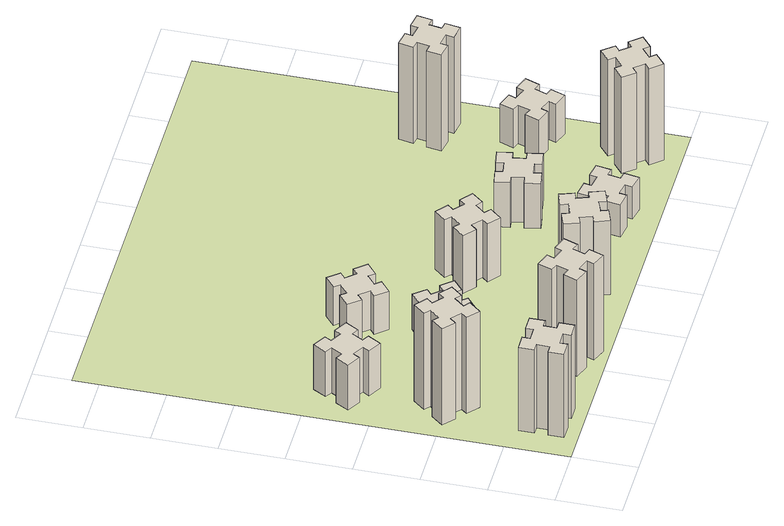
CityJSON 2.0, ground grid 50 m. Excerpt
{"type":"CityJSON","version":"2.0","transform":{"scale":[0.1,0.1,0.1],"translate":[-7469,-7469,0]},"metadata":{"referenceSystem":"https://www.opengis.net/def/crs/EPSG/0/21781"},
"CityObjects":{
"building1":{"type":"Building","attributes":{"class":"1000","function":"1000","usage":"1000","yearOfConstruction":2016,"roofType":"1000","measuredHeight":78,"storeysAboveGround":30,"storeysBelowGround":0},"geometry":[{"type":"Solid","lod":"1","boundaries":[[[[0,1,2,3,4,5,6,7,8,9,10,11,12,13,14,15,16,17,18,19]],[[17,16,20,21]],[[16,15,22,20]],[[15,14,23,22]],[[14,13,24,23]],[[13,12,25,24]],[[12,11,26,25]],[[11,10,27,26]],[[10,9,28,27]],[[9,8,29,28]],[[8,7,30,29]],[[7,6,31,30]],[[6,5,32,31]],[[5,4,33,32]],[[4,3,34,33]],[[3,2,35,34]],[[2,1,36,35]],[[1,0,37,36]],[[0,19,38,37]],[[19,18,39,38]],[[18,17,21,39]],[[24,25,26,27,28,29,30,31,32,33,34,35,36,37,38,39,21,20,22,23]]]]}]},
"building2":{"type":"Building","attributes":{"class":"1000","function":"1000","usage":"1000","yearOfConstruction":2016,"roofType":"1000","measuredHeight":90,"storeysAboveGround":30,"storeysBelowGround":0},"geometry":[{"type":"Solid","lod":"1","boundaries":[[[[40,41,42,43,44,45,46,47,48,49,50,51,52,53,54,55,56,57,58,59]],[[57,56,60,61]],[[56,55,62,60]],[[55,54,63,62]],[[54,53,64,63]],[[53,52,65,64]],[[52,51,66,65]],[[51,50,67,66]],[[50,49,68,67]],[[49,48,69,68]],[[48,47,70,69]],[[47,46,71,70]],[[46,45,72,71]],[[45,44,73,72]],[[44,43,74,73]],[[43,42,75,74]],[[42,41,76,75]],[[41,40,77,76]],[[40,59,78,77]],[[59,58,79,78]],[[58,57,61,79]],[[64,65,66,67,68,69,70,71,72,73,74,75,76,77,78,79,61,60,62,63]]]]}]},
"building3":{"type":"Building","attributes":{"class":"1000","function":"1000","usage":"1000","yearOfConstruction":2016,"roofType":"1000","measuredHeight":42,"storeysAboveGround":30,"storeysBelowGround":0},"geometry":[{"type":"Solid","lod":"1","boundaries":[[[[80,81,82,83,84,85,86,87,88,89,90,91,92,93,94,95,96,97,98,99]],[[97,96,100,101]],[[96,95,102,100]],[[95,94,103,102]],[[94,93,104,103]],[[93,92,105,104]],[[92,91,106,105]],[[91,90,107,106]],[[90,89,108,107]],[[89,88,109,108]],[[88,87,110,109]],[[87,86,111,110]],[[86,85,112,111]],[[85,84,113,112]],[[84,83,114,113]],[[83,82,115,114]],[[82,81,116,115]],[[81,80,117,116]],[[80,99,118,117]],[[99,98,119,118]],[[98,97,101,119]],[[104,105,106,107,108,109,110,111,112,113,114,115,116,117,118,119,101,100,102,103]]]]}]},
"building4":{"type":"Building","attributes":{"class":"1000","function":"1000","usage":"1000","yearOfConstruction":2016,"roofType":"1000","measuredHeight":90,"storeysAboveGround":30,"storeysBelowGround":0},"geometry":[{"type":"Solid","lod":"1","boundaries":[[[[120,121,122,123,124,125,126,127,128,129,130,131,132,133,134,135,136,137,138,139]],[[137,136,140,141]],[[136,135,142,140]],[[135,134,143,142]],[[134,133,144,143]],[[133,132,145,144]],[[132,131,146,145]],[[131,130,147,146]],[[130,129,148,147]],[[129,128,149,148]],[[128,127,150,149]],[[127,126,151,150]],[[126,125,152,151]],[[125,124,153,152]],[[124,123,154,153]],[[123,122,155,154]],[[122,121,156,155]],[[121,120,157,156]],[[120,139,158,157]],[[139,138,159,158]],[[138,137,141,159]],[[144,145,146,147,148,149,150,151,152,153,154,155,156,157,158,159,141,140,142,143]]]]}]},
"building5":{"type":"Building","attributes":{"class":"1000","function":"1000","usage":"1000","yearOfConstruction":2016,"roofType":"1000","measuredHeight":33,"storeysAboveGround":30,"storeysBelowGround":0},"geometry":[{"type":"Solid","lod":"1","boundaries":[[[[160,161,162,163,164,165,166,167,168,169,170,171,172,173,174,175,176,177,178,179]],[[177,176,180,181]],[[176,175,182,180]],[[175,174,183,182]],[[174,173,184,183]],[[173,172,185,184]],[[172,171,186,185]],[[171,170,187,186]],[[170,169,188,187]],[[169,168,189,188]],[[168,167,190,189]],[[167,166,191,190]],[[166,165,192,191]],[[165,164,193,192]],[[164,163,194,193]],[[163,162,195,194]],[[162,161,196,195]],[[161,160,197,196]],[[160,179,198,197]],[[179,178,199,198]],[[178,177,181,199]],[[184,185,186,187,188,189,190,191,192,193,194,195,196,197,198,199,181,180,182,183]]]]}]},
"building6":{"type":"Building","attributes":{"class":"1000","function":"1000","usage":"1000","yearOfConstruction":2016,"roofType":"1000","measuredHeight":36,"storeysAboveGround":30,"storeysBelowGround":0},"geometry":[{"type":"Solid","lod":"1","boundaries":[[[[200,201,202,203,204,205,206,207,208,209,210,211,212,213,214,215,216,217,218,219]],[[217,216,220,221]],[[216,215,222,220]],[[215,214,223,222]],[[214,213,224,223]],[[213,212,225,224]],[[212,211,226,225]],[[211,210,227,226]],[[210,209,228,227]],[[209,208,229,228]],[[208,207,230,229]],[[207,206,231,230]],[[206,205,232,231]],[[205,204,233,232]],[[204,203,234,233]],[[203,202,235,234]],[[202,201,236,235]],[[201,200,237,236]],[[200,219,238,237]],[[219,218,239,238]],[[218,217,221,239]],[[224,225,226,227,228,229,230,231,232,233,234,235,236,237,238,239,221,220,222,223]]]]}]},
"building7":{"type":"Building","attributes":{"class":"1000","function":"1000","usage":"1000","yearOfConstruction":2016,"roofType":"1000","measuredHeight":69,"storeysAboveGround":30,"storeysBelowGround":0},"geometry":[{"type":"Solid","lod":"1","boundaries":[[[[240,241,242,243,244,245,246,247,248,249,250,251,252,253,254,255,256,257,258,259]],[[257,256,260,261]],[[256,255,262,260]],[[255,254,263,262]],[[254,253,264,263]],[[253,252,265,264]],[[252,251,266,265]],[[251,250,267,266]],[[250,249,268,267]],[[249,248,269,268]],[[248,247,270,269]],[[247,246,271,270]],[[246,245,272,271]],[[245,244,273,272]],[[244,243,274,273]],[[243,242,275,274]],[[242,241,276,275]],[[241,240,277,276]],[[240,259,278,277]],[[259,258,279,278]],[[258,257,261,279]],[[264,265,266,267,268,269,270,271,272,273,274,275,276,277,278,279,261,260,262,263]]]]}]},
"building8":{"type":"Building","attributes":{"class":"1000","function":"1000","usage":"1000","yearOfConstruction":2016,"roofType":"1000","measuredHeight":54,"storeysAboveGround":30,"storeysBelowGround":0},"geometry":[{"type":"Solid","lod":"1","boundaries":[[[[280,281,282,283,284,285,286,287,288,289,290,291,292,293,294,295,296,297,298,299]],[[297,296,300,301]],[[296,295,302,300]],[[295,294,303,302]],[[294,293,304,303]],[[293,292,305,304]],[[292,291,306,305]],[[291,290,307,306]],[[290,289,308,307]],[[289,288,309,308]],[[288,287,310,309]],[[287,286,311,310]],[[286,285,312,311]],[[285,284,313,312]],[[284,283,314,313]],[[283,282,315,314]],[[282,281,316,315]],[[281,280,317,316]],[[280,299,318,317]],[[299,298,319,318]],[[298,297,301,319]],[[304,305,306,307,308,309,310,311,312,313,314,315,316,317,318,319,301,300,302,303]]]]}]},
"building9":{"type":"Building","attributes":{"class":"1000","function":"1000","usage":"1000","yearOfConstruction":2016,"roofType":"1000","measuredHeight":30,"storeysAboveGround":30,"storeysBelowGround":0},"geometry":[{"type":"Solid","lod":"1","boundaries":[[[[320,321,322,323,324,325,326,327,328,329,330,331,332,333,334,335,336,337,338,339]],[[337,336,340,341]],[[336,335,342,340]],[[335,334,343,342]],[[334,333,344,343]],[[333,332,345,344]],[[332,331,346,345]],[[331,330,347,346]],[[330,329,348,347]],[[329,328,349,348]],[[328,327,350,349]],[[327,326,351,350]],[[326,325,352,351]],[[325,324,353,352]],[[324,323,354,353]],[[323,322,355,354]],[[322,321,356,355]],[[321,320,357,356]],[[320,339,358,357]],[[339,338,359,358]],[[338,337,341,359]],[[344,345,346,347,348,349,350,351,352,353,354,355,356,357,358,359,341,340,342,343]]]]}]},
"building10":{"type":"Building","attributes":{"class":"1000","function":"1000","usage":"1000","yearOfConstruction":2016,"roofType":"1000","measuredHeight":42,"storeysAboveGround":30,"storeysBelowGround":0},"geometry":[{"type":"Solid","lod":"1","boundaries":[[[[360,361,362,363,364,365,366,367,368,369,370,371,372,373,374,375,376,377,378,379]],[[377,376,380,381]],[[376,375,382,380]],[[375,374,383,382]],[[374,373,384,383]],[[373,372,385,384]],[[372,371,386,385]],[[371,370,387,386]],[[370,369,388,387]],[[369,368,389,388]],[[368,367,390,389]],[[367,366,391,390]],[[366,365,392,391]],[[365,364,393,392]],[[364,363,394,393]],[[363,362,395,394]],[[362,361,396,395]],[[361,360,397,396]],[[360,379,398,397]],[[379,378,399,398]],[[378,377,381,399]],[[384,385,386,387,388,389,390,391,392,393,394,395,396,397,398,399,381,380,382,383]]]]}]},
"building11":{"type":"Building","attributes":{"class":"1000","function":"1000","usage":"1000","yearOfConstruction":2016,"roofType":"1000","measuredHeight":90,"storeysAboveGround":30,"storeysBelowGround":0},"geometry":[{"type":"Solid","lod":"1","boundaries":[[[[400,401,402,403,404,405,406,407,408,409,410,411,412,413,414,415,416,417,418,419]],[[417,416,420,421]],[[416,415,422,420]],[[415,414,423,422]],[[414,413,424,423]],[[413,412,425,424]],[[412,411,426,425]],[[411,410,427,426]],[[410,409,428,427]],[[409,408,429,428]],[[408,407,430,429]],[[407,406,431,430]],[[406,405,432,431]],[[405,404,433,432]],[[404,403,434,433]],[[403,402,435,434]],[[402,401,436,435]],[[401,400,437,436]],[[400,419,438,437]],[[419,418,439,438]],[[418,417,421,439]],[[424,425,426,427,428,429,430,431,432,433,434,435,436,437,438,439,421,420,422,423]]]]}]},
"building12":{"type":"Building","attributes":{"class":"1000","function":"1000","usage":"1000","yearOfConstruction":2016,"roofType":"1000","measuredHeight":36,"storeysAboveGround":30,"storeysBelowGround":0},"geometry":[{"type":"Solid","lod":"1","boundaries":[[[[440,441,442,443,444,445,446,447,448,449,450,451,452,453,454,455,456,457,458,459]],[[457,456,460,461]],[[456,455,462,460]],[[455,454,463,462]],[[454,453,464,463]],[[453,452,465,464]],[[452,451,466,465]],[[451,450,467,466]],[[450,449,468,467]],[[449,448,469,468]],[[448,447,470,469]],[[447,446,471,470]],[[446,445,472,471]],[[445,444,473,472]],[[444,443,474,473]],[[443,442,475,474]],[[442,441,476,475]],[[441,440,477,476]],[[440,459,478,477]],[[459,458,479,478]],[[458,457,461,479]],[[464,465,466,467,468,469,470,471,472,473,474,475,476,477,478,479,461,460,462,463]]]]}]},
"building13":{"type":"Building","attributes":{"class":"1000","function":"1000","usage":"1000","yearOfConstruction":2016,"roofType":"1000","measuredHeight":90,"storeysAboveGround":30,"storeysBelowGround":0},"geometry":[{"type":"Solid","lod":"1","boundaries":[[[[480,481,482,483,484,485,486,487,488,489,490,491,492,493,494,495,496,497,498,499]],[[497,496,500,501]],[[496,495,502,500]],[[495,494,503,502]],[[494,493,504,503]],[[493,492,505,504]],[[492,491,506,505]],[[491,490,507,506]],[[490,489,508,507]],[[489,488,509,508]],[[488,487,510,509]],[[487,486,511,510]],[[486,485,512,511]],[[485,484,513,512]],[[484,483,514,513]],[[483,482,515,514]],[[482,481,516,515]],[[481,480,517,516]],[[480,499,518,517]],[[499,498,519,518]],[[498,497,501,519]],[[504,505,506,507,508,509,510,511,512,513,514,515,516,517,518,519,501,500,502,503]]]]}]},
"landuse1":{"type":"LandUse","attributes":{"name":"plot1","function":"1010"},"geometry":[{"type":"MultiSurface","lod":"1","boundaries":[[[520,521,522,523]]]}]}
},
"vertices":[
[265,325,0],[265,225,0],[205,225,0],[205,105,0],[325,105,0],[325,165,0],[425,165,0],[425,105,0],[545,105,0],[545,225,0],[485,225,0],[485,325,0],[545,325,0],[545,445,0],[425,445,0],[425,385,0],[325,385,0],[325,445,0],[205,445,0],[205,325,0],[325,385,780],[325,445,780],[425,385,780],[425,445,780],[545,445,780],[545,325,780],[485,325,780],[485,225,780],[545,225,780],[545,105,780],[425,105,780],[425,165,780],[325,165,780],[325,105,780],[205,105,780],[205,225,780],[265,225,780],[265,325,780],[205,325,780],[205,445,780],
[484,1067,0],[408,1132,0],[446,1178,0],[354,1255,0],[277,1163,0],[323,1124,0],[259,1048,0],[213,1086,0],[136,994,0],[228,917,0],[266,963,0],[343,899,0],[304,853,0],[396,776,0],[473,868,0],[427,906,0],[492,983,0],[538,944,0],[615,1036,0],[523,1113,0],[492,983,900],[538,944,900],[427,906,900],[473,868,900],[396,776,900],[304,853,900],[343,899,900],[266,963,900],[228,917,900],[136,994,900],[213,1086,900],[259,1048,900],[323,1124,900],[277,1163,900],[354,1255,900],[446,1178,900],[408,1132,900],[484,1067,900],[523,1113,900],[615,1036,900],
[474,1826,0],[387,1876,0],[417,1928,0],[313,1988,0],[253,1884,0],[305,1854,0],[255,1767,0],[203,1797,0],[143,1693,0],[247,1633,0],[277,1685,0],[364,1635,0],[334,1583,0],[438,1523,0],[498,1627,0],[446,1657,0],[496,1744,0],[548,1714,0],[608,1818,0],[504,1878,0],[496,1744,420],[548,1714,420],[446,1657,420],[498,1627,420],[438,1523,420],[334,1583,420],[364,1635,420],[277,1685,420],[247,1633,420],[143,1693,420],[203,1797,420],[255,1767,420],[305,1854,420],[253,1884,420],[313,1988,420],[417,1928,420],[387,1876,420],[474,1826,420],[504,1878,420],[608,1818,420],
[1029,360,0],[995,266,0],[939,287,0],[897,174,0],[1010,133,0],[1031,189,0],[1125,155,0],[1104,99,0],[1217,57,0],[1258,170,0],[1202,191,0],[1236,285,0],[1292,264,0],[1333,377,0],[1220,418,0],[1200,362,0],[1106,396,0],[1127,452,0],[1014,493,0],[973,380,0],[1106,396,900],[1127,452,900],[1200,362,900],[1220,418,900],[1333,377,900],[1292,264,900],[1236,285,900],[1202,191,900],[1258,170,900],[1217,57,900],[1104,99,900],[1125,155,900],[1031,189,900],[1010,133,900],[897,174,900],[939,287,900],[995,266,900],[1029,360,900],[973,380,900],[1014,493,900],
[1083,1332,0],[1006,1267,0],[968,1313,0],[876,1236,0],[953,1144,0],[999,1183,0],[1063,1106,0],[1017,1068,0],[1094,976,0],[1186,1053,0],[1148,1099,0],[1224,1163,0],[1263,1117,0],[1355,1194,0],[1278,1286,0],[1232,1248,0],[1167,1324,0],[1213,1363,0],[1136,1455,0],[1044,1378,0],[1167,1324,330],[1213,1363,330],[1232,1248,330],[1278,1286,330],[1355,1194,330],[1263,1117,330],[1224,1163,330],[1148,1099,330],[1186,1053,330],[1094,976,330],[1017,1068,330],[1063,1106,330],[999,1183,330],[953,1144,330],[876,1236,330],[968,1313,330],[1006,1267,330],[1083,1332,330],[1044,1378,330],[1136,1455,330],
[1083,1972,0],[1006,1907,0],[968,1953,0],[876,1876,0],[953,1784,0],[999,1823,0],[1063,1746,0],[1017,1708,0],[1094,1616,0],[1186,1693,0],[1148,1739,0],[1224,1803,0],[1263,1757,0],[1355,1834,0],[1278,1926,0],[1232,1888,0],[1167,1964,0],[1213,2003,0],[1136,2095,0],[1044,2018,0],[1167,1964,360],[1213,2003,360],[1232,1888,360],[1278,1926,360],[1355,1834,360],[1263,1757,360],[1224,1803,360],[1148,1739,360],[1186,1693,360],[1094,1616,360],[1017,1708,360],[1063,1746,360],[999,1823,360],[953,1784,360],[876,1876,360],[968,1953,360],[1006,1907,360],[1083,1972,360],[1044,2018,360],[1136,2095,360],
[1965,496,0],[1871,462,0],[1850,518,0],[1737,477,0],[1779,364,0],[1835,385,0],[1869,291,0],[1813,270,0],[1854,157,0],[1967,199,0],[1946,255,0],[2040,289,0],[2060,233,0],[2173,274,0],[2132,387,0],[2076,366,0],[2042,460,0],[2098,480,0],[2057,593,0],[1944,552,0],[2042,460,690],[2098,480,690],[2076,366,690],[2132,387,690],[2173,274,690],[2060,233,690],[2040,289,690],[1946,255,690],[1967,199,690],[1854,157,690],[1813,270,690],[1869,291,690],[1835,385,690],[1779,364,690],[1737,477,690],[1850,518,690],[1871,462,690],[1965,496,690],[1944,552,690],[2057,593,690],
[1746,1163,0],[1823,1099,0],[1784,1053,0],[1876,976,0],[1953,1068,0],[1907,1106,0],[1972,1183,0],[2018,1144,0],[2095,1236,0],[2003,1313,0],[1964,1267,0],[1888,1332,0],[1926,1378,0],[1834,1455,0],[1757,1363,0],[1803,1324,0],[1739,1248,0],[1693,1286,0],[1616,1194,0],[1708,1117,0],[1739,1248,540],[1693,1286,540],[1803,1324,540],[1757,1363,540],[1834,1455,540],[1926,1378,540],[1888,1332,540],[1964,1267,540],[2003,1313,540],[2095,1236,540],[2018,1144,540],[1972,1183,540],[1907,1106,540],[1953,1068,540],[1876,976,540],[1784,1053,540],[1823,1099,540],[1746,1163,540],[1708,1117,540],[1616,1194,540],
[2596,444,0],[2578,345,0],[2519,356,0],[2498,237,0],[2617,217,0],[2627,276,0],[2725,258,0],[2715,199,0],[2833,178,0],[2854,297,0],[2795,307,0],[2812,405,0],[2871,395,0],[2892,513,0],[2774,534,0],[2764,475,0],[2665,492,0],[2676,551,0],[2557,572,0],[2537,454,0],[2665,492,300],[2676,551,300],[2764,475,300],[2774,534,300],[2892,513,300],[2871,395,300],[2812,405,300],[2795,307,300],[2854,297,300],[2833,178,300],[2715,199,300],[2725,258,300],[2627,276,300],[2617,217,300],[2498,237,300],[2519,356,300],[2578,345,300],[2596,444,300],[2537,454,300],[2557,572,300],
[2625,1132,0],[2527,1115,0],[2517,1174,0],[2398,1153,0],[2419,1035,0],[2478,1045,0],[2496,947,0],[2437,937,0],[2457,818,0],[2576,839,0],[2565,898,0],[2664,916,0],[2674,857,0],[2792,877,0],[2771,996,0],[2712,985,0],[2695,1084,0],[2754,1094,0],[2733,1212,0],[2615,1191,0],[2695,1084,420],[2754,1094,420],[2712,985,420],[2771,996,420],[2792,877,420],[2674,857,420],[2664,916,420],[2565,898,420],[2576,839,420],[2457,818,420],[2437,937,420],[2496,947,420],[2478,1045,420],[2419,1035,420],[2398,1153,420],[2517,1174,420],[2527,1115,420],[2625,1132,420],[2615,1191,420],[2733,1212,420],
[3468,259,0],[3544,323,0],[3583,277,0],[3675,354,0],[3598,446,0],[3552,408,0],[3487,484,0],[3533,523,0],[3456,615,0],[3364,538,0],[3403,492,0],[3326,427,0],[3288,473,0],[3196,396,0],[3273,304,0],[3319,343,0],[3383,266,0],[3337,228,0],[3414,136,0],[3506,213,0],[3383,266,900],[3337,228,900],[3319,343,900],[3273,304,900],[3196,396,900],[3288,473,900],[3326,427,900],[3403,492,900],[3364,538,900],[3456,615,900],[3533,523,900],[3487,484,900],[3552,408,900],[3598,446,900],[3675,354,900],[3583,277,900],[3544,323,900],[3468,259,900],[3506,213,900],[3414,136,900],
[3351,1029,0],[3445,995,0],[3424,939,0],[3537,897,0],[3578,1010,0],[3522,1031,0],[3556,1125,0],[3612,1104,0],[3653,1217,0],[3540,1258,0],[3520,1202,0],[3426,1236,0],[3447,1292,0],[3334,1333,0],[3293,1220,0],[3349,1200,0],[3315,1106,0],[3259,1127,0],[3217,1014,0],[3330,973,0],[3315,1106,360],[3259,1127,360],[3349,1200,360],[3293,1220,360],[3334,1333,360],[3447,1292,360],[3426,1236,360],[3520,1202,360],[3540,1258,360],[3653,1217,360],[3612,1104,360],[3556,1125,360],[3522,1031,360],[3578,1010,360],[3537,897,360],[3424,939,360],[3445,995,360],[3351,1029,360],[3330,973,360],[3217,1014,360],
[3435,1787,0],[3452,1885,0],[3511,1875,0],[3532,1993,0],[3414,2014,0],[3404,1955,0],[3305,1972,0],[3316,2031,0],[3197,2052,0],[3177,1934,0],[3236,1924,0],[3218,1825,0],[3159,1836,0],[3138,1717,0],[3257,1697,0],[3267,1756,0],[3365,1738,0],[3355,1679,0],[3473,1658,0],[3494,1777,0],[3365,1738,900],[3355,1679,900],[3267,1756,900],[3257,1697,900],[3138,1717,900],[3159,1836,900],[3218,1825,900],[3236,1924,900],[3177,1934,900],[3197,2052,900],[3316,2031,900],[3305,1972,900],[3404,1955,900],[3414,2014,900],[3532,1993,900],[3511,1875,900],[3452,1885,900],[3435,1787,900],[3494,1777,900],[3473,1658,900],
[5,3705,0],[3705,3705,0],[3705,5,0],[5,5,0]
]}
